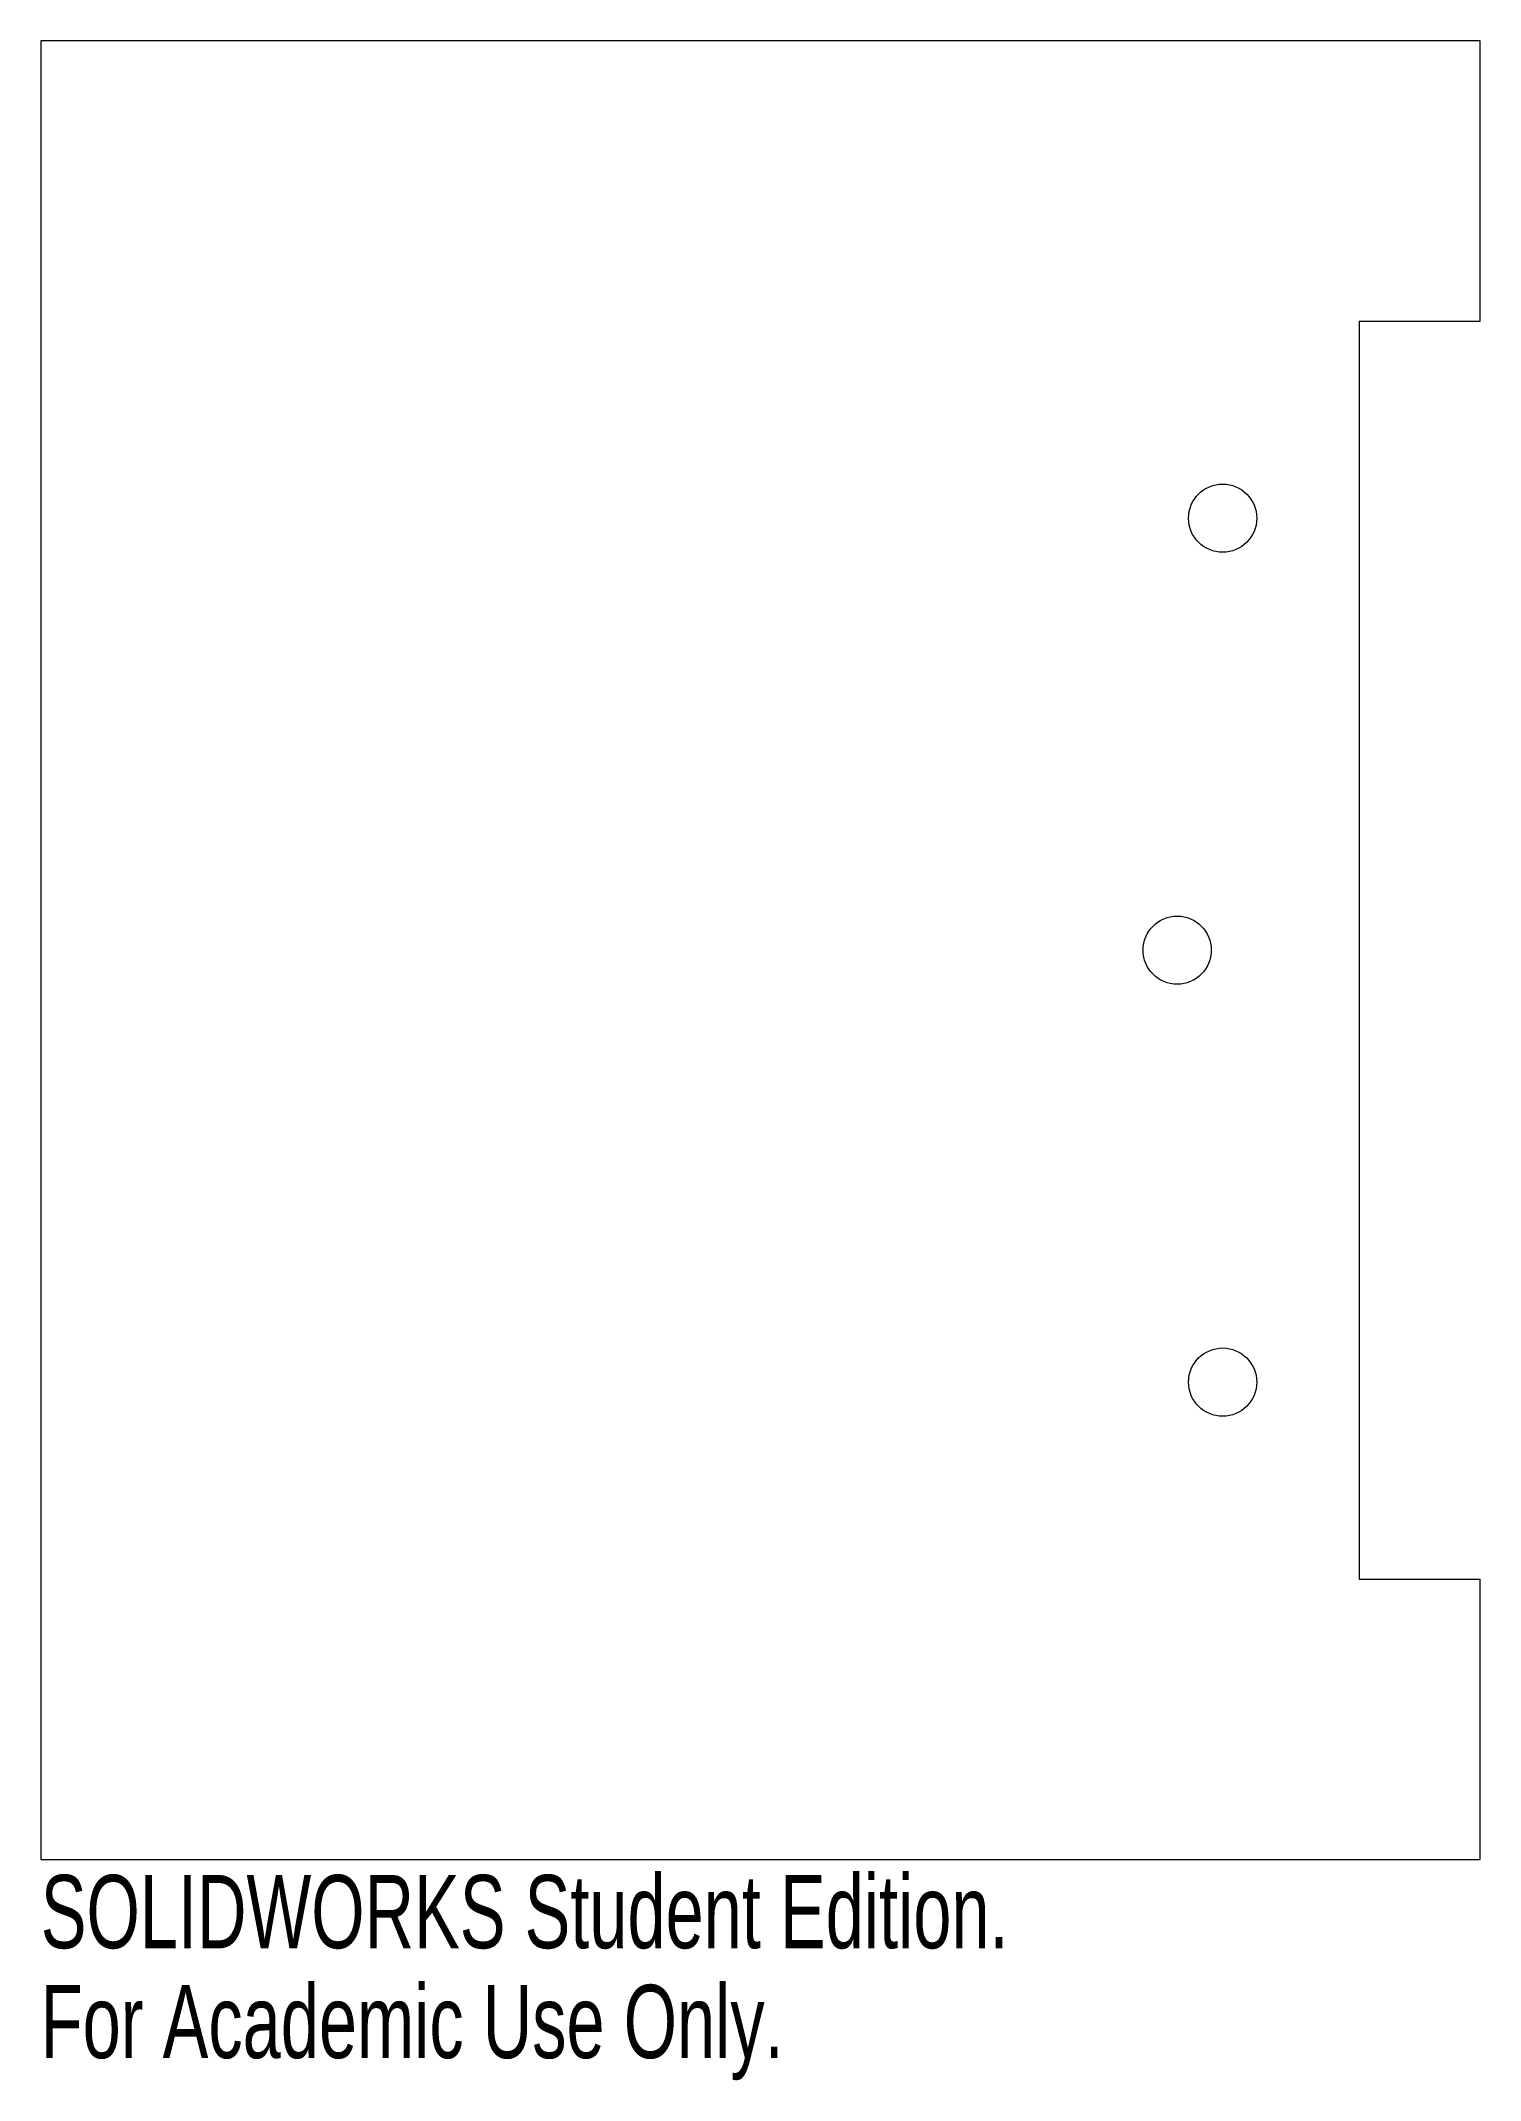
# Model space of a CAD drawing. Header units: millimetres. Extents: x -48 to 48, y -75 to 60.
import ezdxf

# ---------------------------------------------------------------- set-up
doc = ezdxf.new("R2010")
doc.units = ezdxf.units.MM
doc.styles.add('SLDTEXTSTYLE0', font='TXT', dxfattribs={"width": 0.7})

msp = doc.modelspace()

# ---------------------------------------------------------------- linework, layer by layer
at = {"color": 7, "linetype": 'Continuous', "lineweight": 15}
for p, q in [((-47.5, 60), (-47.5, -60)), ((47.5, 60), (-47.5, 60)), ((47.5, 41.5), (47.5, 60)), ((39.5, 41.5), (47.5, 41.5)), ((39.5, 41.5), (39.5, -41.5)), ((39.5, -41.5), (47.5, -41.5)), ((47.5, -60), (47.5, -41.5)), ((-47.5, -60), (47.5, -60))]:
    msp.add_line(p, q, dxfattribs=at)
for centre in [(30.5, 28.5), (27.5, 0), (30.5, -28.5)]:
    msp.add_circle(centre, 2.25, dxfattribs=at)

# ---------------------------------------------------------------- texts
at = {"color": 7, "linetype": 'Continuous', "char_height": 4.8336, "attachment_point": 1, "style": 'SLDTEXTSTYLE0'}
for s, insert in [('SOLIDWORKS Student Edition.', (-47.5, -61.02)), ('For Academic Use Only.', (-47.5, -68.27))]:
    msp.add_mtext(s, dxfattribs=dict(at, insert=insert))

doc.saveas('drawing.dxf')
